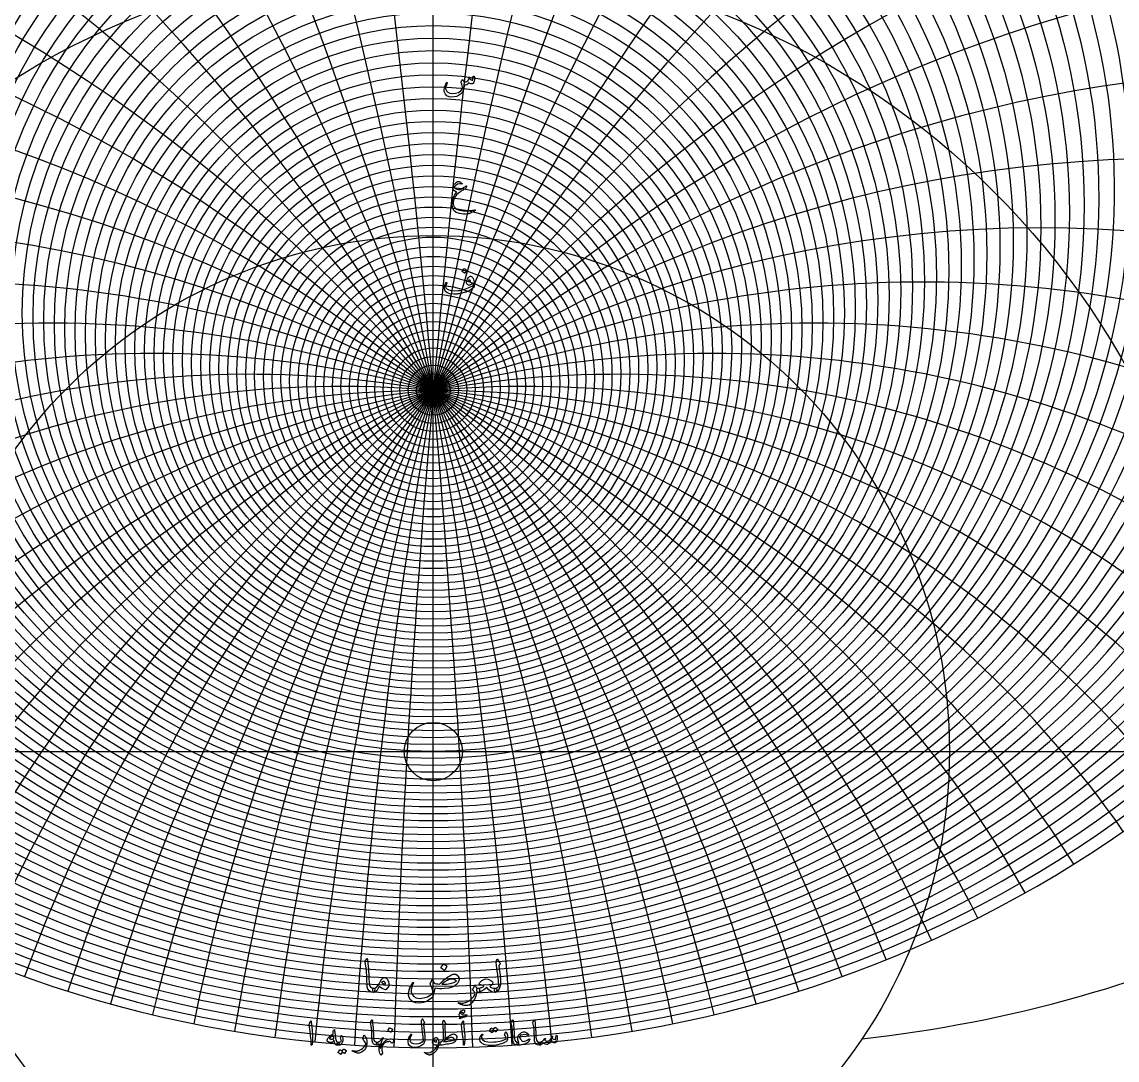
# Model space of a CAD drawing. Header units: millimetres. Extents: x -256 to 256, y -256 to 260.
# Drawn here: x -85.3 to 141.7, y -64 to 151.3 of the extents above; entities that cross this region are included whole.
import ezdxf

# ---------------------------------------------------------------- set-up
doc = ezdxf.new("R2010")
doc.units = ezdxf.units.MM
for name, color, linetype in [('CUT_INNER', 6, 'Continuous'), ('CUT_OUTER', 1, 'Continuous'), ('ENGRAVE', 7, 'Continuous'), ('ENGRAVE_FINE', 8, 'Continuous'), ('TEXT', 5, 'Continuous')]:
    doc.layers.add(name, color=color, linetype=linetype)

msp = doc.modelspace()

# ---------------------------------------------------------------- linework, layer by layer
at = {"layer": 'CUT_INNER'}
msp.add_circle((0, 0), 6.05, dxfattribs=at)
at = {"layer": 'CUT_OUTER'}
msp.add_arc((0, 0), 256.05, 91.4063, 88.5938, dxfattribs=at)
at = {"layer": 'ENGRAVE'}
for points in [[(0, -252.2), (0, 252.2)], [(-252.2, 0), (252.2, 0)]]:
    msp.add_lwpolyline(points, dxfattribs=at)
for centre, radius in [((0, 0), 252.2), ((0, 107.23), 123.04), ((0, 100.81), 109.42), ((0, 95.44), 96.87), ((0, 90.94), 85.2), ((0, 0), 164.25), ((0, 87.17), 74.24), ((0, 84.03), 63.86), ((0, 81.44), 53.96), ((0, 79.34), 44.43), ((0, 77.68), 35.2), ((0, 0), 106.97), ((0, 76.43), 26.21), ((0, 75.55), 17.38), ((0, 75.03), 8.66), ((0, 74.85), 2)]:
    msp.add_circle(centre, radius, dxfattribs=at)
for centre, radius, start, end in [((0, 114.92), 138, 98.7051, 81.2949), ((0, 124.2), 154.64, 140.8251, 39.1749), ((0, 135.49), 173.42, 161.163, 18.837), ((0, 149.4), 194.95, 176.776, 3.224), ((0, 166.79), 220.16, 189.9456, 350.0544), ((0, 188.95), 250.36, 201.5662, 338.4338), ((0, -142.78), 217.63, 41, 139), ((0, -142.78), 217.63, 41, 139), ((58.22, 217.27), 278.52, 276.3158, 313.9837)]:
    msp.add_arc(centre, radius, start, end, dxfattribs=at)
at = {"layer": 'ENGRAVE_FINE'}
for centre, radius in [((0, 113.27), 134.89), ((0, 111.67), 131.84), ((0, 110.14), 128.85), ((0, 108.66), 125.92), ((0, 105.85), 120.22), ((0, 104.52), 117.45), ((0, 103.24), 114.73), ((0, 102), 112.05), ((0, 99.66), 106.83), ((0, 98.55), 104.28), ((0, 97.48), 101.78), ((0, 96.44), 99.31), ((0, 94.47), 94.47), ((0, 93.54), 92.11), ((0, 92.64), 89.78), ((0, 91.77), 87.47), ((0, 90.13), 82.96), ((0, 89.35), 80.74), ((0, 88.59), 78.55), ((0, 87.87), 76.38), ((0, 86.49), 72.12), ((0, 85.84), 70.03), ((0, 85.21), 67.95), ((0, 84.61), 65.9), ((0, 83.47), 61.85), ((0, 82.93), 59.85), ((0, 82.42), 57.87), ((0, 81.92), 55.9), ((0, 80.98), 52.02), ((0, 80.55), 50.1), ((0, 80.13), 48.2), ((0, 79.73), 46.31), ((0, 78.98), 42.56), ((0, 78.63), 40.71), ((0, 78.3), 38.86), ((0, 77.98), 37.03), ((0, 77.4), 33.39), ((0, 77.13), 31.58), ((0, 76.88), 29.78), ((0, 76.65), 27.99), ((0, 76.22), 24.43), ((0, 76.03), 22.66), ((0, 75.85), 20.9), ((0, 75.69), 19.14), ((0, 75.41), 15.63), ((0, 75.3), 13.88), ((0, 75.19), 12.14), ((0, 75.1), 10.4), ((0, 74.96), 6.93), ((0, 74.92), 5.2), ((0, 74.88), 3.46), ((0, 74.86), 1.73)]:
    msp.add_circle(centre, radius, dxfattribs=at)
for centre, radius, start, end in [((-2487.57, -142.78), 2497.07, 1.87044, 9.07924), ((-2487.57, -142.78), 2497.07, 1.87044, 9.07924), ((2487.57, -142.78), 2497.07, 170.92076, 178.12956), ((2487.57, -142.78), 2497.07, 170.92076, 178.12956), ((-1234.26, -142.78), 1253.3, 3.74703, 18.18737), ((-1234.26, -142.78), 1253.3, 3.74703, 18.18737), ((1234.26, -142.78), 1253.3, 161.81263, 176.25297), ((1234.26, -142.78), 1253.3, 161.81263, 176.25297), ((0, 116.64), 141.18, 114.0841, 65.9159), ((-812.22, -142.78), 840.87, 5.63597, 27.35342), ((-812.22, -142.78), 840.87, 5.63597, 27.35342), ((812.22, -142.78), 840.87, 152.64658, 174.36403), ((812.22, -142.78), 840.87, 152.64658, 174.36403), ((0, 118.42), 144.44, 122.9058, 57.0942), ((-597.94, -142.78), 636.32, 7.54364, 36.60661), ((-597.94, -142.78), 636.32, 7.54364, 36.60661), ((597.94, -142.78), 636.32, 143.39339, 172.45636), ((597.94, -142.78), 636.32, 143.39339, 172.45636), ((0, 120.27), 147.76, 129.8014, 50.1986), ((0, 122.2), 151.16, 135.6535, 44.3465), ((-466.72, -142.78), 514.97, 9.4766, 45.9762), ((-466.72, -142.78), 514.97, 9.4766, 45.9762), ((466.72, -142.78), 514.97, 134.0238, 170.5234), ((466.72, -142.78), 514.97, 134.0238, 170.5234), ((0, 126.28), 158.21, 145.5075, 34.4925), ((-376.95, -142.78), 435.27, 11.4418, 55.4911), ((-376.95, -142.78), 435.27, 11.4418, 55.4911), ((376.95, -142.78), 435.27, 124.5089, 168.5582), ((376.95, -142.78), 435.27, 124.5089, 168.5582), ((0, 128.45), 161.86, 149.8167, 30.1833), ((0, 130.7), 165.61, 153.8291, 26.1709), ((-310.81, -142.78), 379.43, 13.4466, 65.1788), ((-310.81, -142.78), 379.43, 13.4466, 65.1788), ((310.81, -142.78), 379.43, 114.8212, 166.5534), ((310.81, -142.78), 379.43, 114.8212, 166.5534), ((0, 133.05), 169.46, 157.5981, 22.4019), ((0, 138.04), 177.48, 164.5537, 15.4463), ((-259.37, -142.78), 338.58, 15.4987, 75.0633), ((-259.37, -142.78), 338.58, 15.4987, 75.0633), ((259.37, -142.78), 338.58, 104.9367, 164.5013), ((259.37, -142.78), 338.58, 104.9367, 164.5013), ((0, 140.7), 181.66, 167.7934, 12.2066), ((0, 143.48), 185.96, 170.9008, 9.0992), ((0, 146.38), 190.39, 173.8908, 6.1092), ((-217.63, -142.78), 307.78, 17.6067, 85.1624), ((-217.63, -142.78), 307.78, 17.6067, 85.1624), ((217.63, -142.78), 307.78, 94.8376, 162.3933), ((217.63, -142.78), 307.78, 94.8376, 162.3933), ((0, 152.57), 199.67, 179.5668, 0.4332), ((0, 155.88), 204.53, 182.2721, 357.7279), ((-182.62, -142.78), 284.1, 19.7797, 95.4824), ((-182.62, -142.78), 284.1, 19.7797, 95.4824), ((0, 159.35), 209.56, 184.8995, 355.1005), ((182.62, -142.78), 284.1, 84.5176, 160.2203), ((182.62, -142.78), 284.1, 84.5176, 160.2203), ((0, 162.98), 214.77, 187.4554, 352.5446), ((-152.39, -142.78), 265.68, 22.0278, 106.0112), ((-152.39, -142.78), 265.68, 22.0278, 106.0112), ((152.39, -142.78), 265.68, 73.9888, 157.9722), ((152.39, -142.78), 265.68, 73.9888, 157.9722), ((0, 170.79), 225.75, 192.3751, 347.6249), ((0, 174.99), 231.54, 194.7482, 345.2518), ((0, 179.4), 237.57, 197.0688, 342.9312), ((-125.65, -142.78), 251.3, 24.3622, 114.1468), ((-125.65, -142.78), 251.3, 24.3622, 114.1468), ((125.65, -142.78), 251.3, 65.8532, 155.6378), ((125.65, -142.78), 251.3, 65.8532, 155.6378), ((0, 184.05), 243.83, 199.3405, 340.6595), ((-101.48, -142.78), 240.13, 26.7954, 119.1842), ((-101.48, -142.78), 240.13, 26.7954, 119.1842), ((101.48, -142.78), 240.13, 60.8158, 153.2046), ((101.48, -142.78), 240.13, 60.8158, 153.2046), ((-79.21, -142.78), 231.6, 29.3412, 123.7989), ((-79.21, -142.78), 231.6, 29.3412, 123.7989), ((79.21, -142.78), 231.6, 56.2011, 150.6588), ((79.21, -142.78), 231.6, 56.2011, 150.6588), ((-58.31, -142.78), 225.31, 32.0155, 128.0441), ((-58.31, -142.78), 225.31, 32.0155, 128.0441), ((58.31, -142.78), 225.31, 51.9559, 147.9845), ((58.31, -142.78), 225.31, 51.9559, 147.9845), ((-38.37, -142.78), 220.99, 34.836, 131.9666), ((-38.37, -142.78), 220.99, 34.836, 131.9666), ((38.37, -142.78), 220.99, 48.0334, 145.164), ((38.37, -142.78), 220.99, 48.0334, 145.164), ((-19.04, -142.78), 218.47, 37.8231, 135.6068), ((-19.04, -142.78), 218.47, 37.8231, 135.6068), ((19.04, -142.78), 218.47, 44.3932, 142.1769), ((19.04, -142.78), 218.47, 44.3932, 142.1769), ((0, 357.19), 450.12, 236.0019, 303.9981)]:
    msp.add_arc(centre, radius, start, end, dxfattribs=at)
at = {"layer": 'TEXT'}
for points in [[(8.28, 139.98), (8.29, 140.01), (8.31, 140.04), (8.33, 140.05), (8.35, 140.05), (8.38, 140.05), (8.41, 140.04), (8.43, 140.02), (8.45, 140), (8.49, 139.91), (8.52, 139.79), (8.54, 139.66), (8.54, 139.5), (8.53, 139.25), (8.48, 139.01), (8.4, 138.78), (8.29, 138.56), (8.25, 138.51), (8.21, 138.47), (8.16, 138.44), (8.11, 138.42), (7.94, 138.41), (7.75, 138.44), (7.54, 138.52), (7.32, 138.63), (7.14, 138.38), (6.92, 138.21), (6.67, 138.13), (6.39, 138.13), (6.38, 137.98), (6.36, 137.83), (6.35, 137.69), (6.33, 137.55), (6.3, 137.42), (6.27, 137.3), (6.24, 137.18), (6.2, 137.06), (6.11, 136.84), (5.99, 136.65), (5.84, 136.47), (5.66, 136.3), (5.24, 136.02), (4.79, 135.82), (4.32, 135.71), (3.83, 135.68), (3.27, 135.75), (2.83, 135.95), (2.5, 136.27), (2.29, 136.72), (2.27, 136.88), (2.26, 137.06), (2.28, 137.28), (2.32, 137.53), (2.39, 137.8), (2.49, 138.08), (2.61, 138.37), (2.77, 138.68), (2.78, 138.69), (2.79, 138.71), (2.81, 138.72), (2.83, 138.72), (2.85, 138.72), (2.87, 138.71), (2.88, 138.7), (2.9, 138.69), (2.9, 138.67), (2.91, 138.65), (2.9, 138.63), (2.9, 138.61), (2.7, 138.21), (2.58, 137.88), (2.52, 137.62), (2.53, 137.43), (2.72, 137.01), (3, 136.71), (3.4, 136.52), (3.9, 136.45), (4.6, 136.49), (5.19, 136.67), (5.67, 136.98), (6.05, 137.42), (6.04, 137.71), (6, 138.02), (5.9, 138.34), (5.76, 138.68), (5.75, 138.72), (5.74, 138.75), (5.73, 138.78), (5.74, 138.8), (5.78, 138.88), (5.82, 138.96), (5.85, 139.03), (5.89, 139.09), (5.92, 139.15), (5.95, 139.21), (5.98, 139.25), (6, 139.29), (6.02, 139.31), (6.03, 139.32), (6.05, 139.31), (6.07, 139.3), (6.08, 139.29), (6.09, 139.27), (6.11, 139.25), (6.13, 139.23), (6.15, 139.2), (6.17, 139.16), (6.2, 139.12), (6.23, 139.07), (6.28, 138.98), (6.33, 138.91), (6.37, 138.87), (6.4, 138.85), (6.59, 138.83), (6.78, 138.87), (6.97, 138.95), (7.16, 139.07), (7.22, 139.16), (7.29, 139.3), (7.36, 139.49), (7.42, 139.74), (7.43, 139.77), (7.44, 139.79), (7.46, 139.8), (7.48, 139.82), (7.5, 139.82), (7.52, 139.83), (7.54, 139.82), (7.56, 139.82), (7.59, 139.77), (7.6, 139.68), (7.59, 139.56), (7.57, 139.39), (7.72, 139.3), (7.87, 139.25), (8.04, 139.22), (8.22, 139.22), (8.21, 139.27), (8.21, 139.32), (8.2, 139.35), (8.18, 139.37), (8.16, 139.39), (8.15, 139.42), (8.15, 139.44), (8.15, 139.46)], [(5.02, 118.17), (5.13, 118.2), (5.25, 118.2), (5.39, 118.16), (5.53, 118.09), (5.6, 118.05), (5.67, 118.01), (5.73, 117.96), (5.79, 117.92), (5.84, 117.87), (5.88, 117.83), (5.92, 117.78), (5.95, 117.74), (5.97, 117.7), (5.96, 117.67), (5.93, 117.66), (5.86, 117.67), (5.42, 117.7), (5.02, 117.6), (4.65, 117.38), (4.31, 117.04), (4.3, 117.02), (4.3, 117), (4.31, 116.97), (4.33, 116.95), (4.6, 116.75), (4.88, 116.62), (5.19, 116.55), (5.52, 116.56), (5.58, 116.57), (5.66, 116.6), (5.75, 116.64), (5.86, 116.7), (6.07, 116.82), (6.25, 116.93), (6.4, 117.03), (6.53, 117.11), (6.64, 117.17), (6.72, 117.22), (6.79, 117.26), (6.82, 117.28), (6.88, 117.3), (6.9, 117.28), (6.91, 117.24), (6.89, 117.16), (6.81, 116.95), (6.74, 116.8), (6.68, 116.7), (6.63, 116.65), (6.48, 116.58), (6.33, 116.5), (6.16, 116.4), (5.98, 116.3), (5.8, 116.18), (5.61, 116.05), (5.41, 115.92), (5.2, 115.77), (4.78, 115.39), (4.46, 114.95), (4.24, 114.45), (4.12, 113.89), (4.12, 113.58), (4.17, 113.29), (4.27, 113.03), (4.43, 112.78), (4.82, 112.46), (5.4, 112.23), (6.17, 112.12), (7.12, 112.1), (7.27, 112.11), (7.43, 112.12), (7.6, 112.14), (7.78, 112.16), (7.97, 112.18), (8.17, 112.21), (8.38, 112.24), (8.61, 112.28), (8.65, 112.29), (8.68, 112.28), (8.69, 112.27), (8.7, 112.26), (8.67, 112.19), (8.52, 112.07), (8.27, 111.92), (7.91, 111.74), (7.69, 111.63), (7.5, 111.56), (7.34, 111.51), (7.2, 111.48), (6.69, 111.44), (6.23, 111.44), (5.81, 111.47), (5.44, 111.53), (4.75, 111.79), (4.26, 112.2), (3.98, 112.77), (3.9, 113.49), (3.99, 114.25), (4.18, 114.92), (4.47, 115.51), (4.88, 116), (4.62, 116.11), (4.4, 116.23), (4.24, 116.35), (4.12, 116.48), (4.09, 116.53), (4.07, 116.58), (4.06, 116.64), (4.06, 116.7), (4.08, 116.87), (4.12, 117.03), (4.17, 117.18), (4.24, 117.33), (4.41, 117.61), (4.6, 117.85), (4.8, 118.03), (5.02, 118.17)], [(6.33, 100.09), (6.33, 100.1), (6.35, 100.1), (6.36, 100.11), (6.38, 100.1), (6.52, 100.05), (6.66, 99.98), (6.78, 99.89), (6.9, 99.8), (6.91, 99.78), (6.92, 99.77), (6.91, 99.76), (6.91, 99.74), (6.56, 99.19), (6.55, 99.18), (6.54, 99.17), (6.52, 99.18), (6.49, 99.2), (6.47, 99.21), (6.44, 99.23), (6.4, 99.26), (6.34, 99.3), (6.27, 99.34), (6.19, 99.39), (6.09, 99.45), (5.98, 99.52), (5.97, 99.53), (5.96, 99.54), (5.96, 99.55), (5.97, 99.56)], [(7.61, 98.54), (7.75, 98.55), (7.9, 98.49), (8.04, 98.37), (8.18, 98.18), (8.31, 97.94), (8.41, 97.64), (8.47, 97.3), (8.51, 96.92), (8.51, 96.78), (8.5, 96.65), (8.48, 96.53), (8.44, 96.42), (8.31, 96.2), (8.12, 95.99), (7.87, 95.79), (7.54, 95.6), (7.36, 95.51), (7.18, 95.43), (6.98, 95.35), (6.79, 95.27), (6.58, 95.21), (6.37, 95.14), (6.15, 95.08), (5.93, 95.03), (5.7, 94.98), (5.48, 94.94), (5.26, 94.9), (5.05, 94.87), (4.84, 94.85), (4.64, 94.83), (4.44, 94.82), (4.25, 94.82), (3.44, 94.89), (2.84, 95.1), (2.46, 95.46), (2.3, 95.96), (2.29, 96.08), (2.3, 96.21), (2.32, 96.36), (2.35, 96.53), (2.4, 96.71), (2.47, 96.89), (2.55, 97.06), (2.66, 97.22), (2.68, 97.24), (2.69, 97.26), (2.72, 97.26), (2.74, 97.27), (2.76, 97.26), (2.78, 97.25), (2.8, 97.24), (2.81, 97.22), (2.81, 97.19), (2.81, 97.17), (2.8, 97.15), (2.79, 97.13), (2.59, 96.74), (2.53, 96.41), (2.59, 96.14), (2.79, 95.92), (3.22, 95.7), (3.77, 95.56), (4.42, 95.52), (5.18, 95.58), (5.51, 95.62), (5.85, 95.69), (6.18, 95.77), (6.52, 95.87), (6.85, 95.98), (7.19, 96.11), (7.52, 96.25), (7.86, 96.42), (8.03, 96.52), (8.17, 96.63), (8.26, 96.75), (8.31, 96.87), (8.28, 96.96), (8.24, 97.04), (8.19, 97.11), (8.12, 97.18), (8.11, 97.18), (8.1, 97.18), (8.09, 97.16), (8.07, 97.14), (7.97, 96.97), (7.85, 96.85), (7.72, 96.76), (7.58, 96.72), (7.32, 96.72), (7.12, 96.79), (6.98, 96.95), (6.9, 97.19), (6.9, 97.39), (6.97, 97.65), (7.11, 97.95), (7.31, 98.3), (7.38, 98.38), (7.45, 98.45), (7.53, 98.5), (7.61, 98.54)], [(7.69, 97.51), (7.72, 97.55), (7.72, 97.58), (7.71, 97.61), (7.68, 97.64), (7.56, 97.72), (7.45, 97.74), (7.36, 97.7), (7.28, 97.6), (7.27, 97.57), (7.26, 97.54), (7.27, 97.52), (7.28, 97.5), (7.39, 97.43), (7.49, 97.42), (7.59, 97.44), (7.69, 97.51)], [(-13.8, -42.97), (-13.78, -42.94), (-13.76, -42.92), (-13.75, -42.91), (-13.73, -42.91), (-13.71, -42.92), (-13.69, -42.96), (-13.67, -43.03), (-13.65, -43.11), (-13.57, -43.84), (-13.51, -44.51), (-13.46, -45.12), (-13.42, -45.68), (-13.4, -46.16), (-13.38, -46.59), (-13.36, -46.97), (-13.34, -47.3), (-13.32, -47.58), (-13.31, -47.81), (-13.3, -47.99), (-13.3, -48.12), (-13.21, -48.51), (-13.02, -48.8), (-12.73, -48.99), (-12.33, -49.07), (-12.22, -49.1), (-12.15, -49.16), (-12.12, -49.27), (-12.13, -49.41), (-12.17, -49.64), (-12.22, -49.81), (-12.27, -49.9), (-12.33, -49.94), (-12.89, -49.86), (-13.3, -49.64), (-13.57, -49.27), (-13.68, -48.76), (-13.7, -48.51), (-13.72, -48.26), (-13.73, -48.01), (-13.75, -47.76), (-13.76, -47.52), (-13.77, -47.26), (-13.78, -47.01), (-13.79, -46.76), (-13.81, -46.28), (-13.83, -45.85), (-13.87, -45.47), (-13.91, -45.13), (-13.95, -44.81), (-14.01, -44.47), (-14.07, -44.1), (-14.14, -43.71), (-14.15, -43.65), (-14.15, -43.58), (-14.13, -43.52), (-14.11, -43.47)], [(13.01, -43.55), (13.07, -43.39), (13.12, -43.27), (13.16, -43.17), (13.18, -43.11), (13.2, -43.08), (13.22, -43.05), (13.25, -43.03), (13.28, -43.03), (13.31, -43.03), (13.34, -43.05), (13.37, -43.08), (13.38, -43.12), (13.46, -43.33), (13.56, -43.52), (13.67, -43.68), (13.8, -43.83), (13.84, -43.88), (13.85, -43.93), (13.83, -43.99), (13.79, -44.05), (13.58, -44.35), (13.59, -44.49), (13.61, -44.62), (13.62, -44.75), (13.64, -44.88), (13.65, -45), (13.66, -45.12), (13.68, -45.24), (13.69, -45.36), (13.83, -46.45), (13.91, -47.3), (13.94, -47.91), (13.92, -48.28), (13.73, -48.96), (13.5, -49.47), (13.2, -49.79), (12.85, -49.94), (12.84, -49.94), (12.83, -49.94), (12.82, -49.94), (12.81, -49.94), (12.76, -49.88), (12.72, -49.76), (12.7, -49.56), (12.71, -49.3), (12.72, -49.2), (12.74, -49.13), (12.79, -49.08), (12.85, -49.07), (13.1, -49.02), (13.3, -48.93), (13.46, -48.8), (13.59, -48.63), (13.58, -48.43), (13.56, -48.2), (13.54, -47.94), (13.51, -47.65), (13.48, -47.34), (13.44, -47), (13.4, -46.64), (13.35, -46.25), (13.3, -45.87), (13.26, -45.52), (13.22, -45.22), (13.18, -44.95), (13.15, -44.73), (13.12, -44.54), (13.11, -44.39), (13.09, -44.28), (13, -43.72), (12.99, -43.67), (12.99, -43.62), (13, -43.58), (13.01, -43.55)], [(2.05, -44.12), (2.06, -44.11), (2.08, -44.1), (2.1, -44.1), (2.13, -44.1), (2.32, -44.18), (2.49, -44.27), (2.66, -44.38), (2.82, -44.51), (2.83, -44.53), (2.84, -44.55), (2.84, -44.57), (2.83, -44.59), (2.37, -45.32), (2.35, -45.34), (2.33, -45.34), (2.31, -45.33), (2.27, -45.31), (2.25, -45.29), (2.2, -45.26), (2.15, -45.22), (2.07, -45.18), (1.98, -45.12), (1.87, -45.05), (1.74, -44.97), (1.6, -44.89), (1.58, -44.87), (1.57, -44.86), (1.57, -44.84), (1.58, -44.83)], [(-10.07, -46.86), (-9.77, -46.97), (-9.52, -47.27), (-9.32, -47.77), (-9.17, -48.47), (-9.17, -48.52), (-9.17, -48.56), (-9.18, -48.6), (-9.2, -48.63), (-9.74, -49.3), (-9.77, -49.34), (-9.82, -49.36), (-9.86, -49.37), (-9.92, -49.37), (-10.28, -49.24), (-10.62, -49.09), (-10.94, -48.89), (-11.24, -48.67), (-11.47, -49.22), (-11.74, -49.62), (-12.02, -49.86), (-12.33, -49.94), (-12.36, -49.92), (-12.4, -49.89), (-12.44, -49.82), (-12.47, -49.73), (-12.53, -49.51), (-12.55, -49.34), (-12.54, -49.2), (-12.48, -49.11), (-12.45, -49.09), (-12.42, -49.08), (-12.38, -49.07), (-12.33, -49.07), (-12.11, -49.03), (-11.89, -48.93), (-11.68, -48.76), (-11.48, -48.52), (-11.39, -48.39), (-11.25, -48.17), (-11.07, -47.86), (-10.85, -47.46), (-10.67, -47.2), (-10.49, -47.01), (-10.29, -46.9), (-10.07, -46.86)], [(-10.77, -47.81), (-10.59, -47.96), (-10.38, -48.08), (-10.15, -48.18), (-9.9, -48.25), (-9.91, -48.06), (-9.97, -47.91), (-10.05, -47.79), (-10.18, -47.7), (-10.33, -47.66), (-10.47, -47.66), (-10.62, -47.71), (-10.77, -47.81)], [(4.32, -46.13), (4.65, -46.18), (4.94, -46.34), (5.18, -46.61), (5.36, -46.99), (5.38, -47.13), (5.37, -47.29), (5.31, -47.47), (5.23, -47.66), (5.12, -47.85), (5.03, -48.01), (4.95, -48.13), (4.88, -48.22), (4.45, -48.57), (3.88, -48.84), (3.16, -49.04), (2.28, -49.15), (1.76, -49.18), (1.26, -49.17), (0.78, -49.12), (0.32, -49.04), (0.21, -49.75), (0.07, -50.32), (-0.1, -50.75), (-0.3, -51.04), (-0.83, -51.49), (-1.43, -51.83), (-2.11, -52.05), (-2.85, -52.15), (-3.64, -52.12), (-4.27, -51.89), (-4.74, -51.47), (-5.05, -50.87), (-5.08, -50.77), (-5.1, -50.67), (-5.12, -50.57), (-5.13, -50.46), (-5.14, -50.35), (-5.13, -50.24), (-5.13, -50.12), (-5.11, -50), (-5.08, -49.79), (-5.03, -49.59), (-4.98, -49.38), (-4.92, -49.18), (-4.84, -48.98), (-4.76, -48.78), (-4.67, -48.59), (-4.58, -48.41), (-4.53, -48.33), (-4.49, -48.26), (-4.45, -48.19), (-4.41, -48.13), (-4.37, -48.07), (-4.33, -48.01), (-4.29, -47.96), (-4.26, -47.9), (-4.23, -47.88), (-4.21, -47.86), (-4.18, -47.85), (-4.15, -47.86), (-4.12, -47.87), (-4.1, -47.88), (-4.08, -47.9), (-4.07, -47.92), (-4.07, -47.95), (-4.07, -47.98), (-4.08, -48.01), (-4.09, -48.04), (-4.16, -48.15), (-4.23, -48.27), (-4.29, -48.39), (-4.35, -48.53), (-4.48, -48.89), (-4.56, -49.23), (-4.59, -49.54), (-4.57, -49.84), (-4.39, -50.4), (-4.06, -50.81), (-3.58, -51.07), (-2.95, -51.17), (-2.35, -51.14), (-1.76, -51.02), (-1.18, -50.82), (-0.63, -50.54), (-0.46, -50.42), (-0.32, -50.27), (-0.2, -50.1), (-0.1, -49.91), (-0.09, -49.88), (-0.08, -49.85), (-0.08, -49.81), (-0.09, -49.76), (-0.17, -49.33), (-0.28, -48.95), (-0.42, -48.62), (-0.58, -48.35), (-0.61, -48.3), (-0.63, -48.26), (-0.64, -48.22), (-0.63, -48.19), (-0.33, -47.39), (-0.29, -47.33), (-0.24, -47.31), (-0.2, -47.32), (-0.16, -47.36), (0.19, -47.97), (0.39, -48.06), (0.63, -48.13), (0.93, -48.18), (1.29, -48.2), (1.71, -47.79), (2.13, -47.41), (2.56, -47.06), (2.98, -46.74), (3.39, -46.48), (3.75, -46.29), (4.05, -46.17), (4.32, -46.13)], [(4.79, -47.57), (4.49, -47.34), (4.18, -47.2), (3.86, -47.16), (3.52, -47.2), (3.16, -47.33), (2.74, -47.54), (2.27, -47.84), (1.74, -48.21), (2.7, -48.22), (3.52, -48.11), (4.22, -47.89), (4.79, -47.57)], [(12.85, -49.07), (12.99, -49.09), (13.09, -49.15), (13.14, -49.26), (13.14, -49.4), (13.09, -49.63), (13.03, -49.8), (12.95, -49.9), (12.85, -49.94), (12.41, -49.9), (11.96, -49.72), (11.51, -49.4), (11.06, -48.94), (10.49, -49.38), (10.01, -49.69), (9.62, -49.88), (9.31, -49.94), (9.21, -49.91), (9.12, -49.85), (9.06, -49.73), (9.01, -49.57), (9, -49.36), (9.04, -49.2), (9.15, -49.1), (9.31, -49.07), (9.46, -49.05), (9.61, -49.03), (9.75, -48.99), (9.9, -48.95), (10.04, -48.9), (10.18, -48.83), (10.32, -48.76), (10.45, -48.67), (10.28, -48.53), (10.08, -48.42), (9.84, -48.34), (9.57, -48.28), (9.55, -48.27), (9.53, -48.25), (9.52, -48.22), (9.52, -48.18), (9.57, -48.03), (9.67, -47.86), (9.82, -47.68), (10.03, -47.49), (10.45, -47.23), (10.91, -47.14), (11.39, -47.21), (11.89, -47.44), (12.11, -47.59), (12.26, -47.74), (12.34, -47.88), (12.36, -48.02), (12.3, -48.17), (12.17, -48.34), (11.97, -48.52), (11.68, -48.72), (11.88, -48.87), (12.15, -48.98), (12.47, -49.04), (12.85, -49.07)], [(8.22, -49.34), (8.52, -48.56), (8.55, -48.5), (8.58, -48.47), (8.61, -48.47), (8.64, -48.5), (8.72, -48.64), (8.8, -48.76), (8.88, -48.85), (8.95, -48.93), (9.03, -48.99), (9.12, -49.03), (9.22, -49.06), (9.32, -49.07), (9.42, -49.09), (9.49, -49.17), (9.54, -49.31), (9.55, -49.49), (9.54, -49.68), (9.49, -49.82), (9.42, -49.9), (9.32, -49.94), (9.24, -49.94), (9.16, -49.94), (9.08, -49.94), (9, -49.94), (8.99, -49.94), (8.97, -49.95), (8.96, -49.97), (8.95, -50), (8.9, -50.45), (8.77, -50.9), (8.57, -51.33), (8.29, -51.75), (7.98, -52.11), (7.69, -52.38), (7.4, -52.55), (7.12, -52.63), (6.86, -52.65), (6.62, -52.65), (6.41, -52.63), (6.21, -52.6), (6.12, -52.57), (6.02, -52.54), (5.91, -52.5), (5.79, -52.46), (5.67, -52.42), (5.54, -52.36), (5.41, -52.3), (5.27, -52.23), (5.24, -52.21), (5.21, -52.2), (5.2, -52.18), (5.19, -52.15), (5.18, -52.12), (5.18, -52.1), (5.19, -52.08), (5.21, -52.07), (5.23, -52.05), (5.25, -52.05), (5.28, -52.05), (5.3, -52.06), (5.61, -52.12), (5.89, -52.15), (6.16, -52.15), (6.41, -52.11), (6.65, -52.05), (6.89, -51.96), (7.12, -51.85), (7.35, -51.72), (7.57, -51.57), (7.79, -51.39), (8.01, -51.2), (8.22, -50.98), (8.37, -50.78), (8.5, -50.59), (8.59, -50.39), (8.65, -50.2), (8.63, -50.06), (8.56, -49.91), (8.44, -49.73), (8.25, -49.54), (8.22, -49.5), (8.21, -49.45), (8.2, -49.4), (8.22, -49.34)], [(6.72, -54.99), (6.63, -55.01), (6.54, -55.03), (6.46, -55.04), (6.38, -55.06), (6.32, -55.07), (6.26, -55.09), (6.21, -55.1), (6.16, -55.12), (6.12, -55.13), (6.06, -55.15), (6, -55.18), (5.93, -55.21), (5.85, -55.24), (5.76, -55.28), (5.66, -55.32), (5.55, -55.37), (5.51, -55.39), (5.47, -55.39), (5.44, -55.37), (5.41, -55.34), (5.4, -55.27), (5.44, -55.19), (5.54, -55.09), (5.7, -54.99), (5.58, -54.92), (5.49, -54.84), (5.43, -54.77), (5.39, -54.68), (5.39, -54.52), (5.43, -54.35), (5.51, -54.16), (5.64, -53.96), (5.79, -53.78), (5.95, -53.66), (6.12, -53.59), (6.29, -53.58), (6.38, -53.6), (6.44, -53.65), (6.48, -53.73), (6.48, -53.83), (6.47, -53.93), (6.44, -54.03), (6.4, -54.12), (6.35, -54.2), (6.3, -54.26), (6.26, -54.28), (6.21, -54.28), (6.18, -54.24), (6.13, -54.18), (6.08, -54.14), (6.02, -54.11), (5.96, -54.1), (5.89, -54.1), (5.83, -54.12), (5.78, -54.14), (5.73, -54.19), (5.7, -54.24), (5.69, -54.29), (5.71, -54.33), (5.74, -54.38), (5.88, -54.48), (6.04, -54.55), (6.23, -54.6), (6.45, -54.62), (6.47, -54.62), (6.49, -54.61), (6.52, -54.61), (6.54, -54.61), (6.57, -54.6), (6.6, -54.59), (6.63, -54.59), (6.67, -54.58), (6.71, -54.57), (6.74, -54.57), (6.77, -54.56), (6.8, -54.55), (6.82, -54.55), (6.85, -54.55), (6.86, -54.54), (6.88, -54.54), (6.91, -54.55), (6.94, -54.56), (6.95, -54.57), (6.97, -54.59), (6.98, -54.62), (6.98, -54.64), (6.98, -54.66), (6.97, -54.67), (6.9, -54.81), (6.84, -54.9), (6.78, -54.97), (6.72, -54.99)], [(-25.5, -56.02), (-25.43, -55.89), (-25.37, -55.84), (-25.33, -55.88), (-25.3, -56.01), (-25.13, -57.79), (-25.04, -58.88), (-25.01, -59.75), (-25.07, -60.4), (-25.2, -60.84), (-25.22, -60.87), (-25.25, -60.89), (-25.26, -60.89), (-25.28, -60.88), (-25.29, -60.86), (-25.3, -60.83), (-25.31, -60.8), (-25.31, -60.76), (-25.31, -60.44), (-25.32, -60.11), (-25.35, -59.76), (-25.4, -59.38), (-25.41, -59.29), (-25.43, -59.03), (-25.48, -58.6), (-25.55, -58.01), (-25.71, -56.69), (-25.71, -56.62), (-25.71, -56.56), (-25.7, -56.5), (-25.68, -56.45)], [(-12.75, -55.66), (-12.73, -55.64), (-12.72, -55.62), (-12.71, -55.62), (-12.69, -55.62), (-12.68, -55.63), (-12.66, -55.66), (-12.65, -55.7), (-12.64, -55.77), (-12.58, -56.31), (-12.53, -56.81), (-12.49, -57.27), (-12.46, -57.69), (-12.44, -58.05), (-12.43, -58.37), (-12.41, -58.66), (-12.4, -58.91), (-12.39, -59.12), (-12.38, -59.29), (-12.37, -59.42), (-12.37, -59.52), (-12.3, -59.82), (-12.16, -60.03), (-11.94, -60.17), (-11.64, -60.23), (-11.56, -60.26), (-11.51, -60.31), (-11.48, -60.39), (-11.49, -60.5), (-11.52, -60.67), (-11.56, -60.79), (-11.6, -60.86), (-11.64, -60.89), (-12.06, -60.83), (-12.37, -60.67), (-12.57, -60.39), (-12.66, -60), (-12.67, -59.82), (-12.68, -59.63), (-12.7, -59.44), (-12.71, -59.26), (-12.71, -59.07), (-12.72, -58.88), (-12.73, -58.69), (-12.74, -58.51), (-12.75, -58.15), (-12.77, -57.82), (-12.8, -57.54), (-12.82, -57.28), (-12.86, -57.04), (-12.9, -56.78), (-12.95, -56.51), (-13, -56.22), (-13.01, -56.17), (-13, -56.12), (-13, -56.08), (-12.98, -56.04)], [(-2.31, -55.49), (-2.3, -55.46), (-2.28, -55.45), (-2.26, -55.44), (-2.24, -55.44), (-2.21, -55.44), (-2.19, -55.45), (-2.18, -55.47), (-2.16, -55.5), (-2.1, -55.67), (-2.02, -55.81), (-1.95, -55.93), (-1.87, -56.03), (-1.84, -56.07), (-1.83, -56.11), (-1.84, -56.15), (-1.87, -56.21), (-1.89, -56.23), (-1.91, -56.25), (-1.92, -56.28), (-1.94, -56.3), (-1.95, -56.32), (-1.97, -56.34), (-1.98, -56.36), (-1.99, -56.37), (-2.01, -56.4), (-2.02, -56.43), (-2.03, -56.47), (-2.03, -56.52), (-2.02, -56.64), (-2.01, -56.78), (-2, -56.93), (-1.98, -57.09), (-1.96, -57.26), (-1.94, -57.44), (-1.92, -57.63), (-1.89, -57.84), (-1.87, -58.04), (-1.84, -58.24), (-1.82, -58.42), (-1.8, -58.58), (-1.79, -58.74), (-1.78, -58.88), (-1.76, -59.02), (-1.76, -59.14), (-1.75, -59.5), (-1.78, -59.84), (-1.84, -60.16), (-1.95, -60.47), (-2.06, -60.64), (-2.22, -60.81), (-2.44, -60.96), (-2.71, -61.1), (-3.01, -61.21), (-3.3, -61.29), (-3.56, -61.34), (-3.8, -61.35), (-4.42, -61.27), (-4.86, -61.04), (-5.12, -60.66), (-5.21, -60.13), (-5.18, -59.74), (-5.08, -59.36), (-4.9, -58.98), (-4.66, -58.62), (-4.64, -58.59), (-4.62, -58.58), (-4.6, -58.58), (-4.58, -58.58), (-4.56, -58.59), (-4.54, -58.6), (-4.53, -58.61), (-4.52, -58.63), (-4.52, -58.65), (-4.52, -58.68), (-4.52, -58.7), (-4.54, -58.72), (-4.7, -59.05), (-4.82, -59.32), (-4.88, -59.55), (-4.89, -59.73), (-4.77, -60.12), (-4.51, -60.39), (-4.11, -60.55), (-3.56, -60.58), (-3.07, -60.53), (-2.66, -60.41), (-2.32, -60.21), (-2.05, -59.95), (-2.05, -59.82), (-2.06, -59.68), (-2.08, -59.51), (-2.09, -59.32), (-2.12, -59.1), (-2.14, -58.87), (-2.18, -58.61), (-2.21, -58.33), (-2.25, -58.04), (-2.28, -57.76), (-2.31, -57.48), (-2.34, -57.21), (-2.37, -56.94), (-2.4, -56.67), (-2.42, -56.41), (-2.44, -56.15), (-2.47, -55.91), (-2.47, -55.88), (-2.46, -55.85), (-2.46, -55.83), (-2.45, -55.81)], [(2.12, -55.75), (2.14, -55.73), (2.15, -55.72), (2.17, -55.71), (2.18, -55.71), (2.19, -55.72), (2.2, -55.73), (2.22, -55.75), (2.23, -55.77), (2.27, -55.87), (2.32, -55.96), (2.36, -56.04), (2.4, -56.12), (2.44, -56.19), (2.47, -56.25), (2.51, -56.3), (2.54, -56.34), (2.56, -56.37), (2.57, -56.41), (2.56, -56.44), (2.54, -56.48), (2.4, -56.66), (2.38, -56.69), (2.36, -56.73), (2.36, -56.77), (2.36, -56.82), (2.38, -57.16), (2.4, -57.46), (2.42, -57.72), (2.43, -57.94), (2.44, -58.12), (2.45, -58.26), (2.45, -58.36), (2.45, -58.42), (2.45, -58.6), (2.45, -58.76), (2.44, -58.92), (2.43, -59.07), (2.41, -59.21), (2.4, -59.34), (2.38, -59.47), (2.36, -59.58), (2.85, -59.2), (3.28, -58.91), (3.64, -58.71), (3.93, -58.59), (4.07, -58.56), (4.18, -58.55), (4.29, -58.56), (4.38, -58.58), (4.5, -58.65), (4.63, -58.75), (4.74, -58.89), (4.85, -59.07), (4.87, -59.12), (4.87, -59.17), (4.87, -59.22), (4.86, -59.28), (4.78, -59.51), (4.7, -59.72), (4.6, -59.92), (4.49, -60.11), (4.38, -60.23), (4.22, -60.34), (4.02, -60.43), (3.77, -60.5), (3.45, -60.58), (3.12, -60.64), (2.79, -60.7), (2.47, -60.75), (2.15, -60.8), (1.84, -60.84), (1.52, -60.87), (1.21, -60.89), (1.18, -60.88), (1.15, -60.85), (1.12, -60.8), (1.09, -60.73), (1.07, -60.64), (1.05, -60.56), (1.05, -60.48), (1.06, -60.4), (1.08, -60.33), (1.11, -60.28), (1.16, -60.25), (1.21, -60.23), (1.29, -60.23), (1.36, -60.22), (1.42, -60.22), (1.48, -60.21), (1.54, -60.21), (1.6, -60.2), (1.65, -60.19), (1.69, -60.19), (2.1, -59.8), (2.1, -59.78), (2.1, -59.76), (2.11, -59.73), (2.11, -59.7), (2.12, -59.66), (2.12, -59.62), (2.12, -59.57), (2.13, -59.52), (2.13, -59.47), (2.13, -59.41), (2.13, -59.34), (2.13, -59.27), (2.13, -59.2), (2.13, -59.12), (2.13, -59.05), (2.13, -58.96), (2.13, -58.87), (2.13, -58.76), (2.13, -58.63), (2.12, -58.48), (2.11, -58.32), (2.1, -58.14), (2.09, -57.94), (2.08, -57.73), (2.04, -57.26), (2.02, -56.88), (1.99, -56.61), (1.97, -56.43), (1.95, -56.32), (1.94, -56.23), (1.93, -56.17), (1.93, -56.14), (1.95, -56.08), (1.98, -56.02), (2, -55.97), (2.02, -55.92), (2.05, -55.88), (2.07, -55.83), (2.09, -55.79), (2.12, -55.75)], [(6.06, -56.02), (6.13, -55.89), (6.19, -55.84), (6.23, -55.88), (6.26, -56.01), (6.42, -57.79), (6.52, -58.88), (6.54, -59.75), (6.49, -60.4), (6.36, -60.84), (6.33, -60.87), (6.31, -60.89), (6.29, -60.89), (6.28, -60.88), (6.27, -60.86), (6.26, -60.83), (6.25, -60.8), (6.25, -60.76), (6.25, -60.44), (6.23, -60.11), (6.21, -59.76), (6.16, -59.38), (6.15, -59.29), (6.12, -59.03), (6.08, -58.6), (6.01, -58.01), (5.85, -56.69), (5.85, -56.62), (5.85, -56.56), (5.86, -56.5), (5.88, -56.45)], [(16.43, -55.66), (16.44, -55.64), (16.45, -55.62), (16.46, -55.62), (16.48, -55.62), (16.49, -55.63), (16.51, -55.66), (16.52, -55.7), (16.53, -55.77), (16.59, -56.31), (16.64, -56.81), (16.68, -57.27), (16.71, -57.69), (16.73, -58.05), (16.74, -58.37), (16.76, -58.66), (16.77, -58.91), (16.78, -59.12), (16.79, -59.29), (16.8, -59.42), (16.8, -59.52), (16.87, -59.82), (17.01, -60.03), (17.23, -60.17), (17.53, -60.23), (17.61, -60.26), (17.66, -60.31), (17.69, -60.39), (17.68, -60.5), (17.65, -60.67), (17.61, -60.79), (17.57, -60.86), (17.53, -60.89), (17.11, -60.83), (16.8, -60.67), (16.6, -60.39), (16.51, -60), (16.5, -59.82), (16.49, -59.63), (16.47, -59.44), (16.46, -59.26), (16.46, -59.07), (16.45, -58.88), (16.44, -58.69), (16.43, -58.51), (16.42, -58.15), (16.4, -57.82), (16.38, -57.54), (16.35, -57.28), (16.31, -57.04), (16.27, -56.78), (16.22, -56.51), (16.17, -56.22), (16.16, -56.17), (16.17, -56.12), (16.18, -56.08), (16.19, -56.04)], [(20.92, -55.66), (20.93, -55.64), (20.95, -55.62), (20.96, -55.62), (20.97, -55.62), (20.99, -55.63), (21, -55.66), (21.01, -55.7), (21.03, -55.77), (21.09, -56.31), (21.14, -56.81), (21.17, -57.27), (21.2, -57.69), (21.22, -58.05), (21.23, -58.37), (21.25, -58.66), (21.26, -58.91), (21.27, -59.12), (21.28, -59.29), (21.29, -59.42), (21.3, -59.52), (21.36, -59.82), (21.5, -60.03), (21.72, -60.17), (22.02, -60.23), (22.1, -60.26), (22.16, -60.31), (22.18, -60.39), (22.17, -60.5), (22.14, -60.67), (22.1, -60.79), (22.06, -60.86), (22.02, -60.89), (21.6, -60.83), (21.29, -60.67), (21.09, -60.39), (21, -60), (20.99, -59.82), (20.98, -59.63), (20.97, -59.44), (20.96, -59.26), (20.95, -59.07), (20.94, -58.88), (20.93, -58.69), (20.93, -58.51), (20.91, -58.15), (20.89, -57.82), (20.87, -57.54), (20.84, -57.28), (20.8, -57.04), (20.76, -56.78), (20.72, -56.51), (20.66, -56.22), (20.66, -56.17), (20.66, -56.12), (20.67, -56.08), (20.69, -56.04)], [(-20.59, -57.7), (-20.55, -57.66), (-20.51, -57.65), (-20.49, -57.68), (-20.48, -57.76), (-20.47, -57.8), (-20.46, -57.87), (-20.45, -57.95), (-20.44, -58.04), (-20.42, -58.16), (-20.41, -58.29), (-20.39, -58.44), (-20.37, -58.62), (-20.35, -58.78), (-20.33, -58.94), (-20.31, -59.07), (-20.3, -59.19), (-20.29, -59.28), (-20.28, -59.36), (-20.27, -59.42), (-20.26, -59.46), (-20.23, -59.73), (-20.17, -59.93), (-20.1, -60.08), (-20.02, -60.17), (-19.96, -60.2), (-19.88, -60.22), (-19.8, -60.24), (-19.7, -60.23), (-19.64, -60.24), (-19.59, -60.27), (-19.56, -60.32), (-19.55, -60.39), (-19.54, -60.47), (-19.54, -60.55), (-19.55, -60.63), (-19.57, -60.71), (-19.6, -60.78), (-19.63, -60.84), (-19.66, -60.87), (-19.7, -60.89), (-19.89, -60.89), (-20.05, -60.85), (-20.19, -60.78), (-20.3, -60.68), (-20.39, -60.54), (-20.47, -60.34), (-20.53, -60.11), (-20.58, -59.82), (-20.68, -59.99), (-20.78, -60.13), (-20.89, -60.23), (-21, -60.29), (-21.09, -60.31), (-21.19, -60.32), (-21.31, -60.32), (-21.44, -60.3), (-21.58, -60.27), (-21.7, -60.23), (-21.8, -60.19), (-21.87, -60.14), (-21.93, -60.08), (-21.97, -60.02), (-21.99, -59.95), (-21.98, -59.89), (-21.97, -59.8), (-21.94, -59.71), (-21.9, -59.61), (-21.85, -59.49), (-21.79, -59.38), (-21.74, -59.29), (-21.69, -59.23), (-21.66, -59.18), (-21.46, -59), (-21.24, -58.83), (-21, -58.68), (-20.74, -58.53), (-20.75, -58.39), (-20.76, -58.27), (-20.76, -58.17), (-20.77, -58.09), (-20.76, -58.02), (-20.75, -57.95), (-20.73, -57.9), (-20.7, -57.85)], [(-20.69, -58.97), (-20.96, -59.06), (-21.18, -59.17), (-21.36, -59.3), (-21.51, -59.46), (-21.52, -59.48), (-21.51, -59.5), (-21.5, -59.51), (-21.48, -59.53), (-21.41, -59.56), (-21.33, -59.59), (-21.24, -59.6), (-21.14, -59.61), (-21.04, -59.61), (-20.93, -59.61), (-20.82, -59.59), (-20.7, -59.57), (-20.68, -59.57), (-20.66, -59.56), (-20.64, -59.54), (-20.62, -59.52), (-20.62, -59.46), (-20.63, -59.4), (-20.64, -59.34), (-20.65, -59.27), (-20.66, -59.2), (-20.67, -59.13), (-20.68, -59.05), (-20.69, -58.97)], [(-19.26, -59.36), (-19.06, -58.91), (-19.03, -58.86), (-19, -58.84), (-18.96, -58.85), (-18.93, -58.9), (-18.86, -59.04), (-18.81, -59.18), (-18.78, -59.33), (-18.75, -59.48), (-18.75, -59.64), (-18.76, -59.81), (-18.78, -59.99), (-18.82, -60.18), (-18.94, -60.49), (-19.13, -60.71), (-19.38, -60.84), (-19.7, -60.89), (-19.74, -60.86), (-19.77, -60.79), (-19.81, -60.68), (-19.85, -60.52), (-19.86, -60.43), (-19.86, -60.36), (-19.84, -60.3), (-19.81, -60.26), (-19.79, -60.25), (-19.76, -60.24), (-19.73, -60.23), (-19.7, -60.23), (-19.5, -60.23), (-19.32, -60.19), (-19.17, -60.11), (-19.05, -60), (-19.05, -59.99), (-19.05, -59.98), (-19.05, -59.97), (-19.05, -59.95), (-19.08, -59.85), (-19.12, -59.74), (-19.18, -59.64), (-19.25, -59.53), (-19.27, -59.49), (-19.28, -59.45), (-19.28, -59.4), (-19.26, -59.36)], [(-14.41, -58.86), (-14.41, -58.85), (-14.41, -58.84), (-14.4, -58.83), (-14.39, -58.83), (-14.37, -58.82), (-14.35, -58.83), (-14.32, -58.85), (-14.28, -58.88), (-14.15, -59.04), (-14.04, -59.22), (-13.94, -59.43), (-13.86, -59.66), (-13.8, -59.91), (-13.76, -60.15), (-13.75, -60.4), (-13.76, -60.63), (-13.83, -60.95), (-13.93, -61.25), (-14.08, -61.53), (-14.27, -61.81), (-14.5, -62.06), (-14.76, -62.26), (-15.05, -62.42), (-15.37, -62.53), (-15.46, -62.55), (-15.55, -62.55), (-15.63, -62.54), (-15.72, -62.52), (-15.92, -62.45), (-16.1, -62.38), (-16.26, -62.32), (-16.41, -62.27), (-16.53, -62.22), (-16.63, -62.17), (-16.71, -62.13), (-16.77, -62.1), (-16.79, -62.09), (-16.8, -62.08), (-16.8, -62.07), (-16.8, -62.06), (-16.8, -62.04), (-16.8, -62.03), (-16.79, -62.02), (-16.78, -62), (-16.77, -62), (-16.75, -61.99), (-16.74, -61.99), (-16.72, -62), (-16.59, -62.03), (-16.47, -62.06), (-16.36, -62.08), (-16.25, -62.1), (-16.15, -62.11), (-16.05, -62.11), (-15.95, -62.11), (-15.86, -62.1), (-15.77, -62.08), (-15.67, -62.06), (-15.57, -62.03), (-15.47, -61.99), (-15.37, -61.95), (-15.26, -61.89), (-15.15, -61.83), (-15.03, -61.76), (-14.71, -61.53), (-14.43, -61.28), (-14.21, -61), (-14.02, -60.71), (-14.01, -60.69), (-14, -60.66), (-14, -60.63), (-14.01, -60.6), (-14.08, -60.39), (-14.2, -60.17), (-14.37, -59.92), (-14.57, -59.65), (-14.58, -59.63), (-14.59, -59.61), (-14.59, -59.6), (-14.59, -59.59)], [(-9.05, -57.27), (-9.04, -57.26), (-9.03, -57.26), (-9.01, -57.26), (-8.99, -57.26), (-8.85, -57.32), (-8.72, -57.39), (-8.59, -57.47), (-8.48, -57.56), (-8.47, -57.58), (-8.46, -57.59), (-8.46, -57.61), (-8.47, -57.62), (-8.81, -58.17), (-8.82, -58.19), (-8.84, -58.19), (-8.86, -58.18), (-8.88, -58.17), (-8.9, -58.15), (-8.94, -58.13), (-8.98, -58.1), (-9.04, -58.06), (-9.1, -58.02), (-9.19, -57.97), (-9.28, -57.91), (-9.39, -57.85), (-9.41, -57.84), (-9.41, -57.82), (-9.41, -57.81), (-9.41, -57.8)], [(15.1, -58.19), (15.15, -58.25), (15.2, -58.32), (15.24, -58.39), (15.27, -58.47), (15.31, -58.56), (15.34, -58.65), (15.36, -58.75), (15.38, -58.85), (15.41, -59.05), (15.41, -59.26), (15.4, -59.46), (15.37, -59.66), (15.31, -59.84), (15.25, -59.98), (15.17, -60.09), (15.07, -60.17), (14.78, -60.33), (14.46, -60.47), (14.12, -60.59), (13.77, -60.7), (13.4, -60.79), (13.01, -60.86), (12.6, -60.91), (12.17, -60.94), (11.37, -60.93), (10.72, -60.82), (10.2, -60.6), (9.83, -60.28), (9.68, -60.04), (9.61, -59.77), (9.63, -59.48), (9.72, -59.17), (9.75, -59.11), (9.79, -59.04), (9.83, -58.97), (9.87, -58.9), (9.93, -58.83), (9.98, -58.76), (10.04, -58.68), (10.11, -58.61), (10.13, -58.59), (10.16, -58.57), (10.18, -58.57), (10.2, -58.57), (10.22, -58.58), (10.24, -58.59), (10.25, -58.61), (10.26, -58.63), (10.26, -58.65), (10.26, -58.67), (10.25, -58.69), (10.23, -58.71), (10.17, -58.78), (10.12, -58.86), (10.07, -58.94), (10.02, -59.02), (9.99, -59.1), (9.98, -59.18), (9.98, -59.25), (9.99, -59.32), (10.21, -59.73), (10.64, -60.02), (11.27, -60.18), (12.09, -60.23), (12.55, -60.21), (12.98, -60.17), (13.39, -60.11), (13.78, -60.03), (14.15, -59.94), (14.5, -59.82), (14.83, -59.68), (15.13, -59.52), (15.1, -59.37), (15.04, -59.2), (14.93, -59.02), (14.78, -58.82), (14.78, -58.8), (14.78, -58.76), (14.79, -58.71), (14.8, -58.64), (14.8, -58.64), (14.8, -58.63), (14.81, -58.63), (14.81, -58.62), (14.83, -58.53), (14.86, -58.43), (14.91, -58.31), (14.97, -58.19), (14.99, -58.15), (15.02, -58.14), (15.06, -58.15), (15.1, -58.19)], [(12.74, -57.22), (12.75, -57.21), (12.76, -57.21), (12.78, -57.21), (12.8, -57.21), (12.87, -57.23), (12.94, -57.26), (13, -57.3), (13.07, -57.33), (13.13, -57.37), (13.19, -57.41), (13.25, -57.46), (13.31, -57.5), (13.32, -57.52), (13.33, -57.54), (13.33, -57.55), (13.32, -57.57), (12.97, -58.12), (12.96, -58.13), (12.95, -58.13), (12.93, -58.12), (12.9, -58.11), (12.89, -58.09), (12.86, -58.08), (12.83, -58.05), (12.78, -58.02), (12.73, -57.99), (12.66, -57.95), (12.58, -57.9), (12.49, -57.85), (12.22, -58.28), (12.2, -58.29), (12.19, -58.3), (12.17, -58.29), (12.14, -58.27), (12.12, -58.26), (12.09, -58.24), (12.05, -58.21), (11.99, -58.17), (11.92, -58.13), (11.84, -58.08), (11.74, -58.02), (11.63, -57.95), (11.62, -57.94), (11.62, -57.93), (11.62, -57.92), (11.63, -57.91), (11.98, -57.38), (11.99, -57.37), (12, -57.37), (12.02, -57.37), (12.04, -57.37), (12.1, -57.39), (12.16, -57.41), (12.22, -57.44), (12.27, -57.46), (12.33, -57.5), (12.38, -57.53), (12.43, -57.57), (12.48, -57.61)], [(19.97, -59.7), (19.78, -60.14), (19.75, -60.18), (19.73, -60.22), (19.71, -60.24), (19.68, -60.26), (19.57, -60.34), (19.45, -60.41), (19.32, -60.48), (19.18, -60.54), (19.04, -60.6), (18.89, -60.66), (18.73, -60.71), (18.56, -60.76), (18.25, -60.83), (17.97, -60.88), (17.73, -60.9), (17.53, -60.89), (17.45, -60.85), (17.4, -60.78), (17.37, -60.68), (17.38, -60.54), (17.39, -60.41), (17.42, -60.32), (17.46, -60.26), (17.5, -60.23), (17.51, -60.23), (17.51, -60.23), (17.52, -60.23), (17.53, -60.23), (17.58, -60.24), (17.64, -60.24), (17.69, -60.24), (17.74, -60.23), (17.65, -60.1), (17.58, -59.96), (17.53, -59.8), (17.51, -59.63), (17.5, -59.33), (17.56, -59.05), (17.67, -58.81), (17.83, -58.61), (18.05, -58.42), (18.26, -58.27), (18.47, -58.17), (18.67, -58.11), (18.89, -58.11), (19.13, -58.19), (19.41, -58.35), (19.71, -58.59), (19.75, -58.63), (19.76, -58.67), (19.76, -58.71), (19.74, -58.76), (19.71, -58.8), (19.68, -58.81), (19.64, -58.82), (19.59, -58.8), (19.25, -58.71), (18.91, -58.67), (18.56, -58.7), (18.22, -58.79), (18.08, -58.85), (17.98, -58.91), (17.9, -58.98), (17.86, -59.06), (17.85, -59.16), (17.88, -59.28), (17.95, -59.43), (18.05, -59.61), (18.18, -59.79), (18.3, -59.93), (18.41, -60.02), (18.52, -60.06), (18.74, -60.08), (18.97, -60.06), (19.21, -59.98), (19.44, -59.86), (19.65, -59.71), (19.76, -59.64), (19.84, -59.6), (19.91, -59.59), (19.95, -59.61), (19.97, -59.63), (19.98, -59.66), (19.98, -59.68), (19.97, -59.7)], [(25.54, -58.82), (25.56, -58.81), (25.58, -58.81), (25.6, -58.83), (25.62, -58.86), (25.65, -58.92), (25.67, -59), (25.68, -59.1), (25.69, -59.23), (25.69, -59.37), (25.68, -59.51), (25.66, -59.64), (25.64, -59.78), (25.55, -60.03), (25.46, -60.22), (25.37, -60.33), (25.26, -60.37), (25, -60.36), (24.77, -60.29), (24.55, -60.17), (24.35, -60), (24.21, -60.27), (24.05, -60.48), (23.87, -60.63), (23.65, -60.72), (23.43, -60.74), (23.21, -60.68), (22.98, -60.55), (22.75, -60.34), (22.56, -60.58), (22.38, -60.75), (22.2, -60.85), (22.02, -60.89), (21.99, -60.87), (21.95, -60.81), (21.92, -60.71), (21.89, -60.57), (21.88, -60.43), (21.9, -60.33), (21.94, -60.26), (22.02, -60.23), (22.36, -60.16), (22.65, -60.01), (22.9, -59.79), (23.11, -59.5), (23.12, -59.48), (23.13, -59.47), (23.15, -59.47), (23.16, -59.46), (23.18, -59.47), (23.19, -59.47), (23.21, -59.48), (23.22, -59.49), (23.23, -59.53), (23.21, -59.6), (23.17, -59.69), (23.11, -59.81), (23.19, -59.91), (23.31, -59.97), (23.48, -60.02), (23.7, -60.04), (23.96, -59.98), (24.2, -59.8), (24.4, -59.49), (24.56, -59.06), (24.57, -59.04), (24.58, -59.02), (24.59, -59.01), (24.6, -59.01), (24.63, -59.01), (24.64, -59.01), (24.66, -59.02), (24.67, -59.04), (24.68, -59.05), (24.68, -59.07), (24.69, -59.09), (24.68, -59.11), (24.61, -59.41), (24.7, -59.49), (24.8, -59.56), (24.92, -59.61), (25.05, -59.66), (25.19, -59.69), (25.29, -59.7), (25.36, -59.68), (25.4, -59.64), (25.41, -59.57), (25.4, -59.48), (25.38, -59.36), (25.33, -59.22), (25.34, -59.18), (25.38, -59.1), (25.44, -58.98), (25.54, -58.82)], [(-10.48, -60.83), (-10.56, -61), (-10.62, -61.18), (-10.65, -61.37), (-10.67, -61.57), (-10.66, -61.78), (-10.64, -61.99), (-10.59, -62.21), (-10.52, -62.44), (-10.52, -62.47), (-10.51, -62.5), (-10.52, -62.52), (-10.52, -62.53), (-10.79, -62.9), (-10.81, -62.93), (-10.83, -62.95), (-10.85, -62.95), (-10.87, -62.94), (-11.11, -62.52), (-11.24, -61.99), (-11.23, -61.37), (-11.1, -60.65), (-11.22, -60.76), (-11.36, -60.83), (-11.5, -60.87), (-11.64, -60.89), (-11.67, -60.88), (-11.7, -60.85), (-11.73, -60.8), (-11.75, -60.73), (-11.76, -60.69), (-11.77, -60.65), (-11.78, -60.61), (-11.79, -60.57), (-11.79, -60.53), (-11.79, -60.49), (-11.8, -60.45), (-11.8, -60.41), (-11.8, -60.33), (-11.77, -60.28), (-11.72, -60.25), (-11.64, -60.23), (-11.35, -60.17), (-11.07, -60.01), (-10.8, -59.75), (-10.56, -59.39), (-10.53, -59.35), (-10.49, -59.32), (-10.46, -59.31), (-10.42, -59.33), (-10.4, -59.35), (-10.38, -59.38), (-10.38, -59.4), (-10.39, -59.44), (-10.46, -59.55), (-10.52, -59.66), (-10.58, -59.78), (-10.64, -59.9), (-10.69, -60.02), (-10.74, -60.14), (-10.8, -60.27), (-10.84, -60.39), (-10.95, -60.74), (-11.01, -61.03), (-11.02, -61.28), (-10.99, -61.49), (-10.99, -61.5), (-10.98, -61.5), (-10.98, -61.5), (-10.98, -61.5), (-10.98, -61.5), (-10.98, -61.5), (-10.98, -61.5), (-10.97, -61.49), (-10.93, -61.39), (-10.88, -61.28), (-10.84, -61.18), (-10.79, -61.09), (-10.74, -60.99), (-10.69, -60.9), (-10.63, -60.8), (-10.57, -60.71), (-10.53, -60.65), (-10.5, -60.61), (-10.46, -60.6), (-10.44, -60.61), (-10.42, -60.64), (-10.43, -60.68), (-10.45, -60.75), (-10.48, -60.83)], [(-8.65, -60.44), (-8.75, -60.29), (-8.87, -60.19), (-9.02, -60.14), (-9.2, -60.13), (-9.3, -60.15), (-9.4, -60.16), (-9.5, -60.18), (-9.6, -60.21), (-9.69, -60.24), (-9.79, -60.27), (-9.88, -60.32), (-9.98, -60.36), (-10.14, -60.47), (-10.3, -60.63), (-10.44, -60.82), (-10.57, -61.06), (-10.61, -61.12), (-10.65, -61.15), (-10.68, -61.16), (-10.71, -61.14), (-10.74, -61.11), (-10.75, -61.08), (-10.75, -61.04), (-10.73, -61), (-10.7, -60.94), (-10.67, -60.89), (-10.65, -60.84), (-10.63, -60.8), (-10.62, -60.77), (-10.6, -60.74), (-10.59, -60.72), (-10.57, -60.7), (-10.47, -60.54), (-10.36, -60.39), (-10.25, -60.25), (-10.13, -60.13), (-10.01, -60.02), (-9.89, -59.92), (-9.77, -59.84), (-9.65, -59.76), (-9.32, -59.62), (-9.02, -59.54), (-8.75, -59.53), (-8.49, -59.6), (-8.38, -59.65), (-8.3, -59.72), (-8.26, -59.81), (-8.24, -59.91), (-8.25, -60.05), (-8.29, -60.18), (-8.36, -60.3), (-8.46, -60.42), (-8.52, -60.47), (-8.57, -60.49), (-8.62, -60.48), (-8.65, -60.44)], [(1.07, -60.97), (0.9, -61.56), (0.61, -62.06), (0.21, -62.47), (-0.3, -62.77), (-0.38, -62.81), (-0.45, -62.83), (-0.52, -62.86), (-0.59, -62.88), (-0.66, -62.9), (-0.72, -62.91), (-0.79, -62.92), (-0.85, -62.93), (-1.01, -62.9), (-1.21, -62.82), (-1.47, -62.68), (-1.78, -62.48), (-1.81, -62.46), (-1.83, -62.43), (-1.84, -62.4), (-1.83, -62.38), (-1.81, -62.36), (-1.79, -62.35), (-1.76, -62.35), (-1.73, -62.36), (-1.41, -62.46), (-1.05, -62.46), (-0.65, -62.36), (-0.21, -62.15), (0.15, -61.91), (0.44, -61.62), (0.68, -61.29), (0.85, -60.92), (0.85, -60.91), (0.84, -60.9), (0.84, -60.89), (0.83, -60.89), (0.58, -60.87), (0.36, -60.84), (0.19, -60.8), (0.05, -60.74), (-0.06, -60.65), (-0.12, -60.53), (-0.15, -60.37), (-0.14, -60.18), (-0.13, -60.15), (-0.13, -60.12), (-0.12, -60.1), (-0.12, -60.07), (-0.11, -60.04), (-0.1, -60.01), (-0.09, -59.98), (-0.08, -59.95), (0.01, -59.74), (0.11, -59.57), (0.23, -59.44), (0.37, -59.33), (0.51, -59.28), (0.64, -59.28), (0.76, -59.34), (0.87, -59.45), (0.96, -59.61), (1.04, -59.79), (1.08, -60), (1.11, -60.23), (1.12, -60.23), (1.14, -60.23), (1.15, -60.23), (1.16, -60.23), (1.18, -60.23), (1.19, -60.23), (1.21, -60.23), (1.22, -60.23), (1.27, -60.24), (1.31, -60.27), (1.33, -60.32), (1.35, -60.39), (1.36, -60.47), (1.36, -60.56), (1.35, -60.64), (1.33, -60.72), (1.31, -60.79), (1.28, -60.85), (1.25, -60.88), (1.22, -60.89), (1.08, -60.89), (1.08, -60.9), (1.08, -60.92), (1.07, -60.94), (1.07, -60.97)], [(0.72, -60.15), (0.64, -60.02), (0.56, -59.93), (0.47, -59.87), (0.37, -59.86), (0.31, -59.87), (0.26, -59.9), (0.21, -59.93), (0.17, -59.97), (0.16, -60), (0.16, -60.02), (0.17, -60.05), (0.19, -60.07), (0.26, -60.14), (0.37, -60.18), (0.51, -60.21), (0.69, -60.21), (0.71, -60.21), (0.72, -60.2), (0.72, -60.18), (0.72, -60.15)], [(3.68, -59.25), (3.64, -59.25), (3.61, -59.25), (3.57, -59.26), (3.53, -59.27), (3.17, -59.41), (2.82, -59.6), (2.47, -59.86), (2.13, -60.16), (2.47, -60.13), (2.8, -60.09), (3.1, -60.05), (3.39, -60), (3.66, -59.95), (3.91, -59.89), (4.15, -59.82), (4.37, -59.75), (4.39, -59.74), (4.4, -59.73), (4.4, -59.71), (4.39, -59.7), (4.24, -59.51), (4.06, -59.37), (3.88, -59.28), (3.68, -59.25)], [(-18.62, -61.71), (-18.61, -61.7), (-18.6, -61.69), (-18.58, -61.69), (-18.56, -61.69), (-18.49, -61.72), (-18.42, -61.75), (-18.35, -61.78), (-18.29, -61.82), (-18.22, -61.85), (-18.16, -61.9), (-18.1, -61.94), (-18.04, -61.99), (-18.03, -62.01), (-18.03, -62.02), (-18.03, -62.04), (-18.04, -62.06), (-18.38, -62.61), (-18.39, -62.61), (-18.41, -62.61), (-18.43, -62.61), (-18.45, -62.59), (-18.47, -62.58), (-18.49, -62.56), (-18.53, -62.54), (-18.57, -62.51), (-18.63, -62.48), (-18.7, -62.44), (-18.77, -62.39), (-18.86, -62.34), (-19.14, -62.77), (-19.15, -62.78), (-19.17, -62.78), (-19.19, -62.78), (-19.21, -62.76), (-19.23, -62.75), (-19.26, -62.72), (-19.31, -62.69), (-19.36, -62.66), (-19.43, -62.61), (-19.52, -62.56), (-19.61, -62.51), (-19.72, -62.44), (-19.73, -62.43), (-19.74, -62.42), (-19.74, -62.41), (-19.73, -62.4), (-19.37, -61.87), (-19.36, -61.86), (-19.35, -61.85), (-19.33, -61.85), (-19.31, -61.85), (-19.25, -61.87), (-19.19, -61.9), (-19.14, -61.92), (-19.08, -61.95), (-19.03, -61.98), (-18.98, -62.02), (-18.93, -62.05), (-18.88, -62.09)]]:
    msp.add_lwpolyline(points, close=True, dxfattribs=at)

doc.saveas('drawing.dxf')
